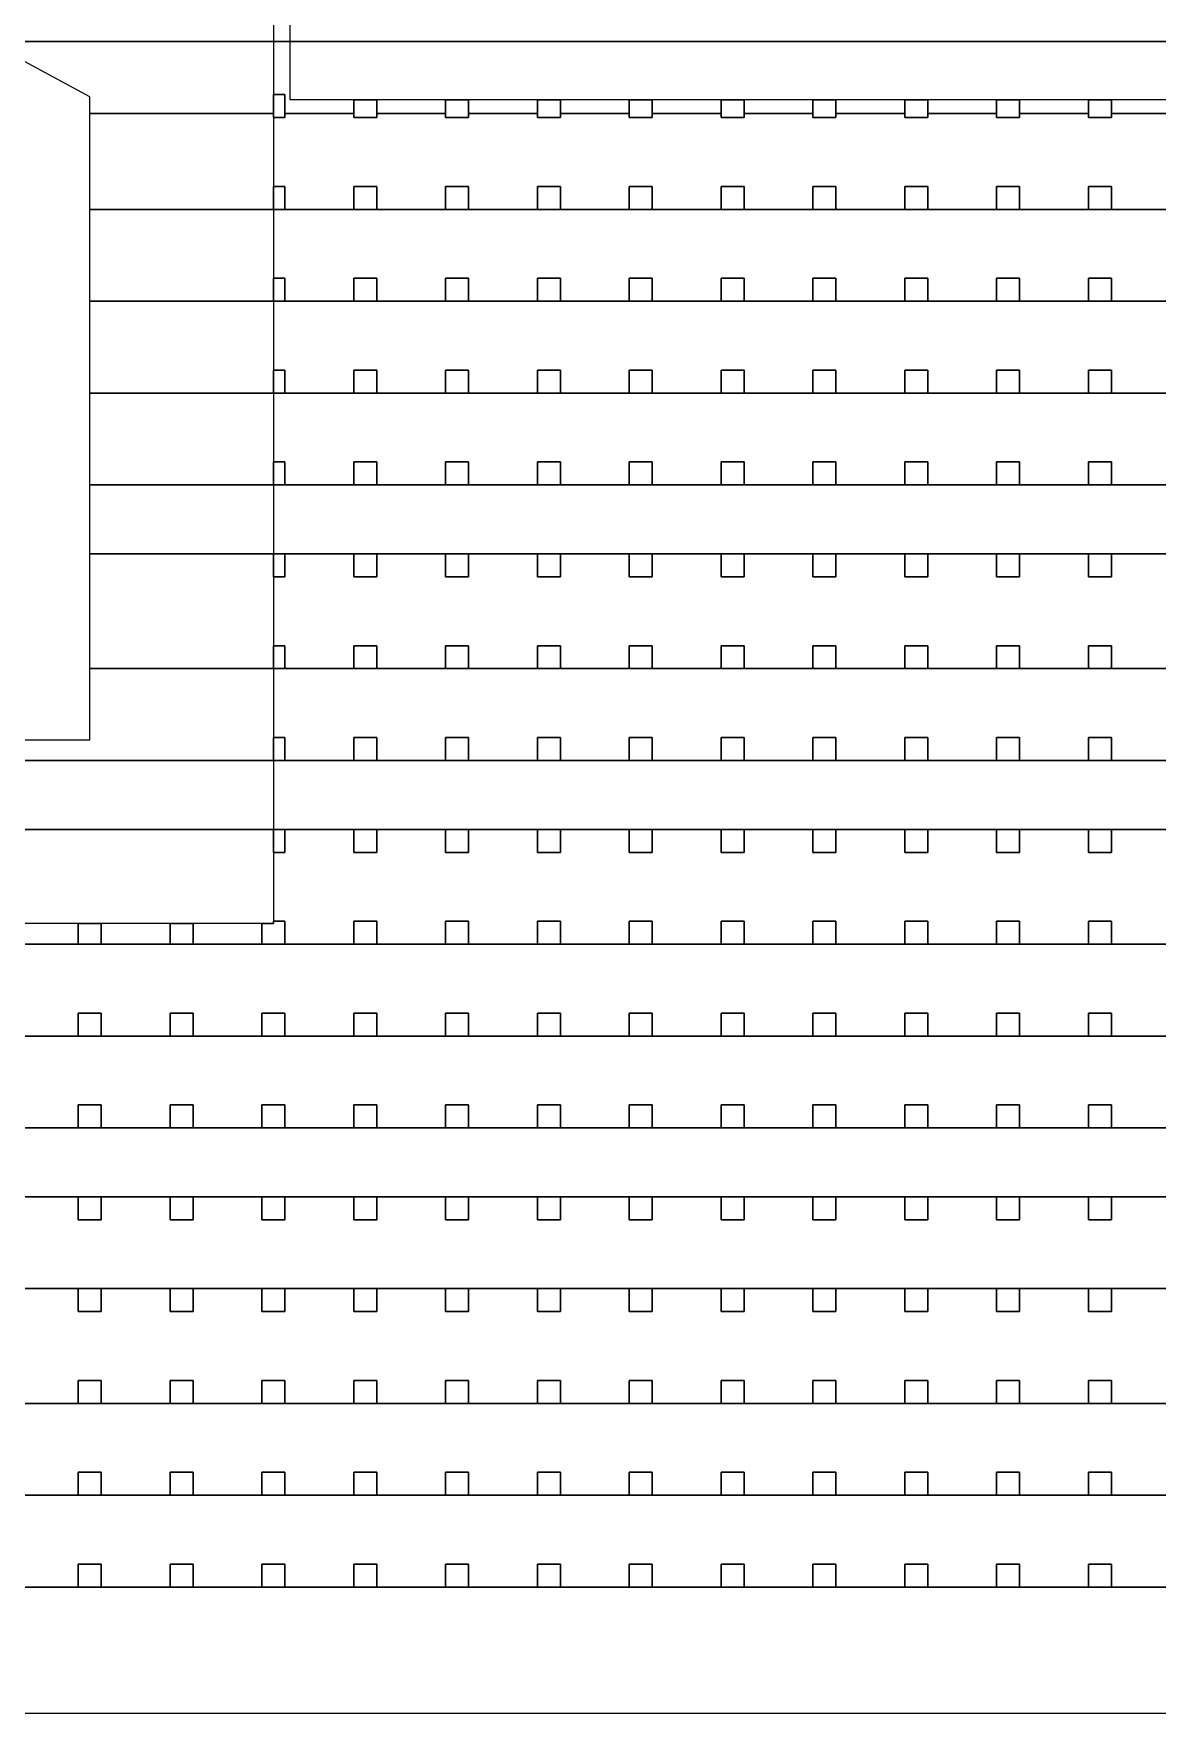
# Model space of a CAD drawing. Extents: x -3500 to 3500, y -3500 to 3500.
# Drawn here: x -2211 to -987, y -3500 to -1671 of the extents above; entities that cross this region are included whole.
import ezdxf

# ---------------------------------------------------------------- set-up
doc = ezdxf.new("R2010")
doc.units = 0
for name, color, linetype in [('L5D0', 3, 'CONTINUOUS'), ('L5D100', 7, 'CONTINUOUS'), ('L5D101', 6, 'CONTINUOUS'), ('L5D99', 4, 'CONTINUOUS')]:
    doc.layers.add(name, color=color, linetype=linetype)

# ---------------------------------------------------------------- blocks, each defined once
blk = doc.blocks.new('ground_main_5')
at = {"layer": 'L5D0'}
for points in [[(1377.7255, -1679.6475), (-2261.5975, -1679.6475)], [(3500, -3500), (-3500, -3500), (-3500, -1679.6475), (-2438.4025, -1679.6475), (-2550, -1740), (-2550, -2440), (-2150, -2440), (-2150, -1740), (-2261.5975, -1679.6475), (1377.7255, -1679.6475)]]:
    blk.add_lwpolyline(points, dxfattribs=at)
blk = doc.blocks.new('TOP_main_5_Cheese_diff')
at = {"layer": 'L5D101'}
for points in [[(-1950, -1762.5), (-1950, -1737.5), (-1937.5, -1737.5), (-1937.5, -1762.5)], [(-1862.5, -1762.5), (-1862.5, -1743.3), (-1837.5, -1743.3), (-1837.5, -1762.5)], [(-1762.5, -1762.5), (-1762.5, -1743.3), (-1737.5, -1743.3), (-1737.5, -1762.5)], [(-1662.5, -1762.5), (-1662.5, -1743.3), (-1637.5, -1743.3), (-1637.5, -1762.5)], [(-1562.5, -1762.5), (-1562.5, -1743.3), (-1537.5, -1743.3), (-1537.5, -1762.5)], [(-1462.5, -1762.5), (-1462.5, -1743.3), (-1437.5, -1743.3), (-1437.5, -1762.5)], [(-1362.5, -1762.5), (-1362.5, -1743.3), (-1337.5, -1743.3), (-1337.5, -1762.5)], [(-1262.5, -1762.5), (-1262.5, -1743.3), (-1237.5, -1743.3), (-1237.5, -1762.5)], [(-1162.5, -1762.5), (-1162.5, -1743.3), (-1137.5, -1743.3), (-1137.5, -1762.5)], [(-1062.5, -1762.5), (-1062.5, -1743.3), (-1037.5, -1743.3), (-1037.5, -1762.5)], [(-1950, -1862.5), (-1950, -1837.5), (-1937.5, -1837.5), (-1937.5, -1862.5)], [(-1862.5, -1862.5), (-1862.5, -1837.5), (-1837.5, -1837.5), (-1837.5, -1862.5)], [(-1762.5, -1862.5), (-1762.5, -1837.5), (-1737.5, -1837.5), (-1737.5, -1862.5)], [(-1662.5, -1862.5), (-1662.5, -1837.5), (-1637.5, -1837.5), (-1637.5, -1862.5)], [(-1562.5, -1862.5), (-1562.5, -1837.5), (-1537.5, -1837.5), (-1537.5, -1862.5)], [(-1462.5, -1862.5), (-1462.5, -1837.5), (-1437.5, -1837.5), (-1437.5, -1862.5)], [(-1362.5, -1862.5), (-1362.5, -1837.5), (-1337.5, -1837.5), (-1337.5, -1862.5)], [(-1262.5, -1862.5), (-1262.5, -1837.5), (-1237.5, -1837.5), (-1237.5, -1862.5)], [(-1162.5, -1862.5), (-1162.5, -1837.5), (-1137.5, -1837.5), (-1137.5, -1862.5)], [(-1062.5, -1862.5), (-1062.5, -1837.5), (-1037.5, -1837.5), (-1037.5, -1862.5)], [(-1950, -1962.5), (-1950, -1937.5), (-1937.5, -1937.5), (-1937.5, -1962.5)], [(-1862.5, -1962.5), (-1862.5, -1937.5), (-1837.5, -1937.5), (-1837.5, -1962.5)], [(-1762.5, -1962.5), (-1762.5, -1937.5), (-1737.5, -1937.5), (-1737.5, -1962.5)], [(-1662.5, -1962.5), (-1662.5, -1937.5), (-1637.5, -1937.5), (-1637.5, -1962.5)], [(-1562.5, -1962.5), (-1562.5, -1937.5), (-1537.5, -1937.5), (-1537.5, -1962.5)], [(-1462.5, -1962.5), (-1462.5, -1937.5), (-1437.5, -1937.5), (-1437.5, -1962.5)], [(-1362.5, -1962.5), (-1362.5, -1937.5), (-1337.5, -1937.5), (-1337.5, -1962.5)], [(-1262.5, -1962.5), (-1262.5, -1937.5), (-1237.5, -1937.5), (-1237.5, -1962.5)], [(-1162.5, -1962.5), (-1162.5, -1937.5), (-1137.5, -1937.5), (-1137.5, -1962.5)], [(-1062.5, -1962.5), (-1062.5, -1937.5), (-1037.5, -1937.5), (-1037.5, -1962.5)], [(-1950, -2062.5), (-1950, -2037.5), (-1937.5, -2037.5), (-1937.5, -2062.5)], [(-1862.5, -2062.5), (-1862.5, -2037.5), (-1837.5, -2037.5), (-1837.5, -2062.5)], [(-1762.5, -2062.5), (-1762.5, -2037.5), (-1737.5, -2037.5), (-1737.5, -2062.5)], [(-1662.5, -2062.5), (-1662.5, -2037.5), (-1637.5, -2037.5), (-1637.5, -2062.5)], [(-1562.5, -2062.5), (-1562.5, -2037.5), (-1537.5, -2037.5), (-1537.5, -2062.5)], [(-1462.5, -2062.5), (-1462.5, -2037.5), (-1437.5, -2037.5), (-1437.5, -2062.5)], [(-1362.5, -2062.5), (-1362.5, -2037.5), (-1337.5, -2037.5), (-1337.5, -2062.5)], [(-1262.5, -2062.5), (-1262.5, -2037.5), (-1237.5, -2037.5), (-1237.5, -2062.5)], [(-1162.5, -2062.5), (-1162.5, -2037.5), (-1137.5, -2037.5), (-1137.5, -2062.5)], [(-1062.5, -2062.5), (-1062.5, -2037.5), (-1037.5, -2037.5), (-1037.5, -2062.5)], [(-1950, -2162.5), (-1950, -2137.5), (-1937.5, -2137.5), (-1937.5, -2162.5)], [(-1862.5, -2162.5), (-1862.5, -2137.5), (-1837.5, -2137.5), (-1837.5, -2162.5)], [(-1762.5, -2162.5), (-1762.5, -2137.5), (-1737.5, -2137.5), (-1737.5, -2162.5)], [(-1662.5, -2162.5), (-1662.5, -2137.5), (-1637.5, -2137.5), (-1637.5, -2162.5)], [(-1562.5, -2162.5), (-1562.5, -2137.5), (-1537.5, -2137.5), (-1537.5, -2162.5)], [(-1462.5, -2162.5), (-1462.5, -2137.5), (-1437.5, -2137.5), (-1437.5, -2162.5)], [(-1362.5, -2162.5), (-1362.5, -2137.5), (-1337.5, -2137.5), (-1337.5, -2162.5)], [(-1262.5, -2162.5), (-1262.5, -2137.5), (-1237.5, -2137.5), (-1237.5, -2162.5)], [(-1162.5, -2162.5), (-1162.5, -2137.5), (-1137.5, -2137.5), (-1137.5, -2162.5)], [(-1062.5, -2162.5), (-1062.5, -2137.5), (-1037.5, -2137.5), (-1037.5, -2162.5)], [(-1950, -2262.5), (-1950, -2237.5), (-1937.5, -2237.5), (-1937.5, -2262.5)], [(-1862.5, -2262.5), (-1862.5, -2237.5), (-1837.5, -2237.5), (-1837.5, -2262.5)], [(-1762.5, -2262.5), (-1762.5, -2237.5), (-1737.5, -2237.5), (-1737.5, -2262.5)], [(-1662.5, -2262.5), (-1662.5, -2237.5), (-1637.5, -2237.5), (-1637.5, -2262.5)], [(-1562.5, -2262.5), (-1562.5, -2237.5), (-1537.5, -2237.5), (-1537.5, -2262.5)], [(-1462.5, -2262.5), (-1462.5, -2237.5), (-1437.5, -2237.5), (-1437.5, -2262.5)], [(-1362.5, -2262.5), (-1362.5, -2237.5), (-1337.5, -2237.5), (-1337.5, -2262.5)], [(-1262.5, -2262.5), (-1262.5, -2237.5), (-1237.5, -2237.5), (-1237.5, -2262.5)], [(-1162.5, -2262.5), (-1162.5, -2237.5), (-1137.5, -2237.5), (-1137.5, -2262.5)], [(-1062.5, -2262.5), (-1062.5, -2237.5), (-1037.5, -2237.5), (-1037.5, -2262.5)], [(-1950, -2362.5), (-1950, -2337.5), (-1937.5, -2337.5), (-1937.5, -2362.5)], [(-1862.5, -2362.5), (-1862.5, -2337.5), (-1837.5, -2337.5), (-1837.5, -2362.5)], [(-1762.5, -2362.5), (-1762.5, -2337.5), (-1737.5, -2337.5), (-1737.5, -2362.5)], [(-1662.5, -2362.5), (-1662.5, -2337.5), (-1637.5, -2337.5), (-1637.5, -2362.5)], [(-1562.5, -2362.5), (-1562.5, -2337.5), (-1537.5, -2337.5), (-1537.5, -2362.5)], [(-1462.5, -2362.5), (-1462.5, -2337.5), (-1437.5, -2337.5), (-1437.5, -2362.5)], [(-1362.5, -2362.5), (-1362.5, -2337.5), (-1337.5, -2337.5), (-1337.5, -2362.5)], [(-1262.5, -2362.5), (-1262.5, -2337.5), (-1237.5, -2337.5), (-1237.5, -2362.5)], [(-1162.5, -2362.5), (-1162.5, -2337.5), (-1137.5, -2337.5), (-1137.5, -2362.5)], [(-1062.5, -2362.5), (-1062.5, -2337.5), (-1037.5, -2337.5), (-1037.5, -2362.5)], [(-1950, -2462.5), (-1950, -2437.5), (-1937.5, -2437.5), (-1937.5, -2462.5)], [(-1862.5, -2462.5), (-1862.5, -2437.5), (-1837.5, -2437.5), (-1837.5, -2462.5)], [(-1762.5, -2462.5), (-1762.5, -2437.5), (-1737.5, -2437.5), (-1737.5, -2462.5)], [(-1662.5, -2462.5), (-1662.5, -2437.5), (-1637.5, -2437.5), (-1637.5, -2462.5)], [(-1562.5, -2462.5), (-1562.5, -2437.5), (-1537.5, -2437.5), (-1537.5, -2462.5)], [(-1462.5, -2462.5), (-1462.5, -2437.5), (-1437.5, -2437.5), (-1437.5, -2462.5)], [(-1362.5, -2462.5), (-1362.5, -2437.5), (-1337.5, -2437.5), (-1337.5, -2462.5)], [(-1262.5, -2462.5), (-1262.5, -2437.5), (-1237.5, -2437.5), (-1237.5, -2462.5)], [(-1162.5, -2462.5), (-1162.5, -2437.5), (-1137.5, -2437.5), (-1137.5, -2462.5)], [(-1062.5, -2462.5), (-1062.5, -2437.5), (-1037.5, -2437.5), (-1037.5, -2462.5)], [(-1950, -2562.5), (-1950, -2537.5), (-1937.5, -2537.5), (-1937.5, -2562.5)], [(-1862.5, -2562.5), (-1862.5, -2537.5), (-1837.5, -2537.5), (-1837.5, -2562.5)], [(-1762.5, -2562.5), (-1762.5, -2537.5), (-1737.5, -2537.5), (-1737.5, -2562.5)], [(-1662.5, -2562.5), (-1662.5, -2537.5), (-1637.5, -2537.5), (-1637.5, -2562.5)], [(-1562.5, -2562.5), (-1562.5, -2537.5), (-1537.5, -2537.5), (-1537.5, -2562.5)], [(-1462.5, -2562.5), (-1462.5, -2537.5), (-1437.5, -2537.5), (-1437.5, -2562.5)], [(-1362.5, -2562.5), (-1362.5, -2537.5), (-1337.5, -2537.5), (-1337.5, -2562.5)], [(-1262.5, -2562.5), (-1262.5, -2537.5), (-1237.5, -2537.5), (-1237.5, -2562.5)], [(-1162.5, -2562.5), (-1162.5, -2537.5), (-1137.5, -2537.5), (-1137.5, -2562.5)], [(-1062.5, -2562.5), (-1062.5, -2537.5), (-1037.5, -2537.5), (-1037.5, -2562.5)], [(-2162.5, -2662.5), (-2162.5, -2640), (-2137.5, -2640), (-2137.5, -2662.5)], [(-2062.5, -2662.5), (-2062.5, -2640), (-2037.5, -2640), (-2037.5, -2662.5)], [(-1962.5, -2662.5), (-1962.5, -2640), (-1950, -2640), (-1950, -2637.5), (-1937.5, -2637.5), (-1937.5, -2662.5)], [(-1862.5, -2662.5), (-1862.5, -2637.5), (-1837.5, -2637.5), (-1837.5, -2662.5)], [(-1762.5, -2662.5), (-1762.5, -2637.5), (-1737.5, -2637.5), (-1737.5, -2662.5)], [(-1662.5, -2662.5), (-1662.5, -2637.5), (-1637.5, -2637.5), (-1637.5, -2662.5)], [(-1562.5, -2662.5), (-1562.5, -2637.5), (-1537.5, -2637.5), (-1537.5, -2662.5)], [(-1462.5, -2662.5), (-1462.5, -2637.5), (-1437.5, -2637.5), (-1437.5, -2662.5)], [(-1362.5, -2662.5), (-1362.5, -2637.5), (-1337.5, -2637.5), (-1337.5, -2662.5)], [(-1262.5, -2662.5), (-1262.5, -2637.5), (-1237.5, -2637.5), (-1237.5, -2662.5)], [(-1162.5, -2662.5), (-1162.5, -2637.5), (-1137.5, -2637.5), (-1137.5, -2662.5)], [(-1062.5, -2662.5), (-1062.5, -2637.5), (-1037.5, -2637.5), (-1037.5, -2662.5)], [(-2162.5, -2762.5), (-2162.5, -2737.5), (-2137.5, -2737.5), (-2137.5, -2762.5)], [(-2062.5, -2762.5), (-2062.5, -2737.5), (-2037.5, -2737.5), (-2037.5, -2762.5)], [(-1962.5, -2762.5), (-1962.5, -2737.5), (-1937.5, -2737.5), (-1937.5, -2762.5)], [(-1862.5, -2762.5), (-1862.5, -2737.5), (-1837.5, -2737.5), (-1837.5, -2762.5)], [(-1762.5, -2762.5), (-1762.5, -2737.5), (-1737.5, -2737.5), (-1737.5, -2762.5)], [(-1662.5, -2762.5), (-1662.5, -2737.5), (-1637.5, -2737.5), (-1637.5, -2762.5)], [(-1562.5, -2762.5), (-1562.5, -2737.5), (-1537.5, -2737.5), (-1537.5, -2762.5)], [(-1462.5, -2762.5), (-1462.5, -2737.5), (-1437.5, -2737.5), (-1437.5, -2762.5)], [(-1362.5, -2762.5), (-1362.5, -2737.5), (-1337.5, -2737.5), (-1337.5, -2762.5)], [(-1262.5, -2762.5), (-1262.5, -2737.5), (-1237.5, -2737.5), (-1237.5, -2762.5)], [(-1162.5, -2762.5), (-1162.5, -2737.5), (-1137.5, -2737.5), (-1137.5, -2762.5)], [(-1062.5, -2762.5), (-1062.5, -2737.5), (-1037.5, -2737.5), (-1037.5, -2762.5)], [(-2162.5, -2862.5), (-2162.5, -2837.5), (-2137.5, -2837.5), (-2137.5, -2862.5)], [(-2062.5, -2862.5), (-2062.5, -2837.5), (-2037.5, -2837.5), (-2037.5, -2862.5)], [(-1962.5, -2862.5), (-1962.5, -2837.5), (-1937.5, -2837.5), (-1937.5, -2862.5)], [(-1862.5, -2862.5), (-1862.5, -2837.5), (-1837.5, -2837.5), (-1837.5, -2862.5)], [(-1762.5, -2862.5), (-1762.5, -2837.5), (-1737.5, -2837.5), (-1737.5, -2862.5)], [(-1662.5, -2862.5), (-1662.5, -2837.5), (-1637.5, -2837.5), (-1637.5, -2862.5)], [(-1562.5, -2862.5), (-1562.5, -2837.5), (-1537.5, -2837.5), (-1537.5, -2862.5)], [(-1462.5, -2862.5), (-1462.5, -2837.5), (-1437.5, -2837.5), (-1437.5, -2862.5)], [(-1362.5, -2862.5), (-1362.5, -2837.5), (-1337.5, -2837.5), (-1337.5, -2862.5)], [(-1262.5, -2862.5), (-1262.5, -2837.5), (-1237.5, -2837.5), (-1237.5, -2862.5)], [(-1162.5, -2862.5), (-1162.5, -2837.5), (-1137.5, -2837.5), (-1137.5, -2862.5)], [(-1062.5, -2862.5), (-1062.5, -2837.5), (-1037.5, -2837.5), (-1037.5, -2862.5)], [(-2162.5, -2962.5), (-2162.5, -2937.5), (-2137.5, -2937.5), (-2137.5, -2962.5)], [(-2062.5, -2962.5), (-2062.5, -2937.5), (-2037.5, -2937.5), (-2037.5, -2962.5)], [(-1962.5, -2962.5), (-1962.5, -2937.5), (-1937.5, -2937.5), (-1937.5, -2962.5)], [(-1862.5, -2962.5), (-1862.5, -2937.5), (-1837.5, -2937.5), (-1837.5, -2962.5)], [(-1762.5, -2962.5), (-1762.5, -2937.5), (-1737.5, -2937.5), (-1737.5, -2962.5)], [(-1662.5, -2962.5), (-1662.5, -2937.5), (-1637.5, -2937.5), (-1637.5, -2962.5)], [(-1562.5, -2962.5), (-1562.5, -2937.5), (-1537.5, -2937.5), (-1537.5, -2962.5)], [(-1462.5, -2962.5), (-1462.5, -2937.5), (-1437.5, -2937.5), (-1437.5, -2962.5)], [(-1362.5, -2962.5), (-1362.5, -2937.5), (-1337.5, -2937.5), (-1337.5, -2962.5)], [(-1262.5, -2962.5), (-1262.5, -2937.5), (-1237.5, -2937.5), (-1237.5, -2962.5)], [(-1162.5, -2962.5), (-1162.5, -2937.5), (-1137.5, -2937.5), (-1137.5, -2962.5)], [(-1062.5, -2962.5), (-1062.5, -2937.5), (-1037.5, -2937.5), (-1037.5, -2962.5)], [(-2162.5, -3062.5), (-2162.5, -3037.5), (-2137.5, -3037.5), (-2137.5, -3062.5)], [(-2062.5, -3062.5), (-2062.5, -3037.5), (-2037.5, -3037.5), (-2037.5, -3062.5)], [(-1962.5, -3062.5), (-1962.5, -3037.5), (-1937.5, -3037.5), (-1937.5, -3062.5)], [(-1862.5, -3062.5), (-1862.5, -3037.5), (-1837.5, -3037.5), (-1837.5, -3062.5)], [(-1762.5, -3062.5), (-1762.5, -3037.5), (-1737.5, -3037.5), (-1737.5, -3062.5)], [(-1662.5, -3062.5), (-1662.5, -3037.5), (-1637.5, -3037.5), (-1637.5, -3062.5)], [(-1562.5, -3062.5), (-1562.5, -3037.5), (-1537.5, -3037.5), (-1537.5, -3062.5)], [(-1462.5, -3062.5), (-1462.5, -3037.5), (-1437.5, -3037.5), (-1437.5, -3062.5)], [(-1362.5, -3062.5), (-1362.5, -3037.5), (-1337.5, -3037.5), (-1337.5, -3062.5)], [(-1262.5, -3062.5), (-1262.5, -3037.5), (-1237.5, -3037.5), (-1237.5, -3062.5)], [(-1162.5, -3062.5), (-1162.5, -3037.5), (-1137.5, -3037.5), (-1137.5, -3062.5)], [(-1062.5, -3062.5), (-1062.5, -3037.5), (-1037.5, -3037.5), (-1037.5, -3062.5)], [(-2162.5, -3162.5), (-2162.5, -3137.5), (-2137.5, -3137.5), (-2137.5, -3162.5)], [(-2062.5, -3162.5), (-2062.5, -3137.5), (-2037.5, -3137.5), (-2037.5, -3162.5)], [(-1962.5, -3162.5), (-1962.5, -3137.5), (-1937.5, -3137.5), (-1937.5, -3162.5)], [(-1862.5, -3162.5), (-1862.5, -3137.5), (-1837.5, -3137.5), (-1837.5, -3162.5)], [(-1762.5, -3162.5), (-1762.5, -3137.5), (-1737.5, -3137.5), (-1737.5, -3162.5)], [(-1662.5, -3162.5), (-1662.5, -3137.5), (-1637.5, -3137.5), (-1637.5, -3162.5)], [(-1562.5, -3162.5), (-1562.5, -3137.5), (-1537.5, -3137.5), (-1537.5, -3162.5)], [(-1462.5, -3162.5), (-1462.5, -3137.5), (-1437.5, -3137.5), (-1437.5, -3162.5)], [(-1362.5, -3162.5), (-1362.5, -3137.5), (-1337.5, -3137.5), (-1337.5, -3162.5)], [(-1262.5, -3162.5), (-1262.5, -3137.5), (-1237.5, -3137.5), (-1237.5, -3162.5)], [(-1162.5, -3162.5), (-1162.5, -3137.5), (-1137.5, -3137.5), (-1137.5, -3162.5)], [(-1062.5, -3162.5), (-1062.5, -3137.5), (-1037.5, -3137.5), (-1037.5, -3162.5)], [(-2162.5, -3262.5), (-2162.5, -3237.5), (-2137.5, -3237.5), (-2137.5, -3262.5)], [(-2062.5, -3262.5), (-2062.5, -3237.5), (-2037.5, -3237.5), (-2037.5, -3262.5)], [(-1962.5, -3262.5), (-1962.5, -3237.5), (-1937.5, -3237.5), (-1937.5, -3262.5)], [(-1862.5, -3262.5), (-1862.5, -3237.5), (-1837.5, -3237.5), (-1837.5, -3262.5)], [(-1762.5, -3262.5), (-1762.5, -3237.5), (-1737.5, -3237.5), (-1737.5, -3262.5)], [(-1662.5, -3262.5), (-1662.5, -3237.5), (-1637.5, -3237.5), (-1637.5, -3262.5)], [(-1562.5, -3262.5), (-1562.5, -3237.5), (-1537.5, -3237.5), (-1537.5, -3262.5)], [(-1462.5, -3262.5), (-1462.5, -3237.5), (-1437.5, -3237.5), (-1437.5, -3262.5)], [(-1362.5, -3262.5), (-1362.5, -3237.5), (-1337.5, -3237.5), (-1337.5, -3262.5)], [(-1262.5, -3262.5), (-1262.5, -3237.5), (-1237.5, -3237.5), (-1237.5, -3262.5)], [(-1162.5, -3262.5), (-1162.5, -3237.5), (-1137.5, -3237.5), (-1137.5, -3262.5)], [(-1062.5, -3262.5), (-1062.5, -3237.5), (-1037.5, -3237.5), (-1037.5, -3262.5)], [(-2162.5, -3362.5), (-2162.5, -3337.5), (-2137.5, -3337.5), (-2137.5, -3362.5)], [(-2062.5, -3362.5), (-2062.5, -3337.5), (-2037.5, -3337.5), (-2037.5, -3362.5)], [(-1962.5, -3362.5), (-1962.5, -3337.5), (-1937.5, -3337.5), (-1937.5, -3362.5)], [(-1862.5, -3362.5), (-1862.5, -3337.5), (-1837.5, -3337.5), (-1837.5, -3362.5)], [(-1762.5, -3362.5), (-1762.5, -3337.5), (-1737.5, -3337.5), (-1737.5, -3362.5)], [(-1662.5, -3362.5), (-1662.5, -3337.5), (-1637.5, -3337.5), (-1637.5, -3362.5)], [(-1562.5, -3362.5), (-1562.5, -3337.5), (-1537.5, -3337.5), (-1537.5, -3362.5)], [(-1462.5, -3362.5), (-1462.5, -3337.5), (-1437.5, -3337.5), (-1437.5, -3362.5)], [(-1362.5, -3362.5), (-1362.5, -3337.5), (-1337.5, -3337.5), (-1337.5, -3362.5)], [(-1262.5, -3362.5), (-1262.5, -3337.5), (-1237.5, -3337.5), (-1237.5, -3362.5)], [(-1162.5, -3362.5), (-1162.5, -3337.5), (-1137.5, -3337.5), (-1137.5, -3362.5)], [(-1062.5, -3362.5), (-1062.5, -3337.5), (-1037.5, -3337.5), (-1037.5, -3362.5)]]:
    blk.add_lwpolyline(points, close=True, dxfattribs=at)
blk = doc.blocks.new('TOP_main_5_Cheese_100')
at = {"layer": 'L5D100'}
for points in [[(-962.5, -1757.914), (-1037.5, -1757.914), (-1037.5, -1743.275), (-1062.5, -1743.275), (-1062.5, -1757.914), (-1137.5, -1757.914), (-1137.5, -1743.275), (-1162.5, -1743.275), (-1162.5, -1757.914), (-1237.5, -1757.914), (-1237.5, -1743.275), (-1262.5, -1743.275), (-1262.5, -1757.914), (-1337.5, -1757.914), (-1337.5, -1743.275), (-1362.5, -1743.275), (-1362.5, -1757.914), (-1437.5, -1757.914), (-1437.5, -1743.275), (-1462.5, -1743.275), (-1462.5, -1757.914), (-1537.5, -1757.914), (-1537.5, -1743.275), (-1562.5, -1743.275), (-1562.5, -1757.914), (-1637.5, -1757.914), (-1637.5, -1743.275), (-1662.5, -1743.275), (-1662.5, -1757.914), (-1737.5, -1757.914), (-1737.5, -1743.275), (-1762.5, -1743.275), (-1762.5, -1757.914), (-1837.5, -1757.914), (-1837.5, -1743.275), (-1862.5, -1743.275), (-1862.5, -1757.914), (-1937.5, -1757.914), (-1937.5, -1737.5), (-1950, -1737.5), (-1950, -1757.914), (-2150, -1757.914), (-2150, -1740), (-2261.5975, -1679.6475)], [(-962.5, -1862.5), (-1037.5, -1862.5), (-1037.5, -1837.5), (-1062.5, -1837.5), (-1062.5, -1862.5), (-1137.5, -1862.5), (-1137.5, -1837.5), (-1162.5, -1837.5), (-1162.5, -1862.5), (-1237.5, -1862.5), (-1237.5, -1837.5), (-1262.5, -1837.5), (-1262.5, -1862.5), (-1337.5, -1862.5), (-1337.5, -1837.5), (-1362.5, -1837.5), (-1362.5, -1862.5), (-1437.5, -1862.5), (-1437.5, -1837.5), (-1462.5, -1837.5), (-1462.5, -1862.5), (-1537.5, -1862.5), (-1537.5, -1837.5), (-1562.5, -1837.5), (-1562.5, -1862.5), (-1637.5, -1862.5), (-1637.5, -1837.5), (-1662.5, -1837.5), (-1662.5, -1862.5), (-1737.5, -1862.5), (-1737.5, -1837.5), (-1762.5, -1837.5), (-1762.5, -1862.5), (-1837.5, -1862.5), (-1837.5, -1837.5), (-1862.5, -1837.5), (-1862.5, -1862.5), (-1937.5, -1862.5), (-1937.5, -1837.5), (-1950, -1837.5), (-1950, -1862.5), (-2150, -1862.5), (-2150, -1757.914), (-1950, -1757.914), (-1950, -1762.5), (-1937.5, -1762.5), (-1937.5, -1757.914), (-1862.5, -1757.914), (-1862.5, -1762.5), (-1837.5, -1762.5), (-1837.5, -1757.914), (-1762.5, -1757.914), (-1762.5, -1762.5), (-1737.5, -1762.5), (-1737.5, -1757.914), (-1662.5, -1757.914), (-1662.5, -1762.5), (-1637.5, -1762.5), (-1637.5, -1757.914), (-1562.5, -1757.914), (-1562.5, -1762.5), (-1537.5, -1762.5), (-1537.5, -1757.914), (-1462.5, -1757.914), (-1462.5, -1762.5), (-1437.5, -1762.5), (-1437.5, -1757.914), (-1362.5, -1757.914), (-1362.5, -1762.5), (-1337.5, -1762.5), (-1337.5, -1757.914), (-1262.5, -1757.914), (-1262.5, -1762.5), (-1237.5, -1762.5), (-1237.5, -1757.914), (-1162.5, -1757.914), (-1162.5, -1762.5), (-1137.5, -1762.5), (-1137.5, -1757.914), (-1062.5, -1757.914), (-1062.5, -1762.5), (-1037.5, -1762.5), (-1037.5, -1757.914), (-962.5, -1757.914)], [(-962.5, -1962.5), (-1037.5, -1962.5), (-1037.5, -1937.5), (-1062.5, -1937.5), (-1062.5, -1962.5), (-1137.5, -1962.5), (-1137.5, -1937.5), (-1162.5, -1937.5), (-1162.5, -1962.5), (-1237.5, -1962.5), (-1237.5, -1937.5), (-1262.5, -1937.5), (-1262.5, -1962.5), (-1337.5, -1962.5), (-1337.5, -1937.5), (-1362.5, -1937.5), (-1362.5, -1962.5), (-1437.5, -1962.5), (-1437.5, -1937.5), (-1462.5, -1937.5), (-1462.5, -1962.5), (-1537.5, -1962.5), (-1537.5, -1937.5), (-1562.5, -1937.5), (-1562.5, -1962.5), (-1637.5, -1962.5), (-1637.5, -1937.5), (-1662.5, -1937.5), (-1662.5, -1962.5), (-1737.5, -1962.5), (-1737.5, -1937.5), (-1762.5, -1937.5), (-1762.5, -1962.5), (-1837.5, -1962.5), (-1837.5, -1937.5), (-1862.5, -1937.5), (-1862.5, -1962.5), (-1937.5, -1962.5), (-1937.5, -1937.5), (-1950, -1937.5), (-1950, -1962.5), (-2150, -1962.5), (-2150, -1862.5), (2150, -1862.5)], [(-962.5, -2062.5), (-1037.5, -2062.5), (-1037.5, -2037.5), (-1062.5, -2037.5), (-1062.5, -2062.5), (-1137.5, -2062.5), (-1137.5, -2037.5), (-1162.5, -2037.5), (-1162.5, -2062.5), (-1237.5, -2062.5), (-1237.5, -2037.5), (-1262.5, -2037.5), (-1262.5, -2062.5), (-1337.5, -2062.5), (-1337.5, -2037.5), (-1362.5, -2037.5), (-1362.5, -2062.5), (-1437.5, -2062.5), (-1437.5, -2037.5), (-1462.5, -2037.5), (-1462.5, -2062.5), (-1537.5, -2062.5), (-1537.5, -2037.5), (-1562.5, -2037.5), (-1562.5, -2062.5), (-1637.5, -2062.5), (-1637.5, -2037.5), (-1662.5, -2037.5), (-1662.5, -2062.5), (-1737.5, -2062.5), (-1737.5, -2037.5), (-1762.5, -2037.5), (-1762.5, -2062.5), (-1837.5, -2062.5), (-1837.5, -2037.5), (-1862.5, -2037.5), (-1862.5, -2062.5), (-1937.5, -2062.5), (-1937.5, -2037.5), (-1950, -2037.5), (-1950, -2062.5), (-2150, -2062.5), (-2150, -1962.5), (-1950, -1962.5), (-1937.5, -1962.5), (-1862.5, -1962.5), (-1837.5, -1962.5), (-1762.5, -1962.5), (-1737.5, -1962.5), (-1662.5, -1962.5), (-1637.5, -1962.5), (-1562.5, -1962.5), (-1537.5, -1962.5), (-1462.5, -1962.5), (-1437.5, -1962.5), (-1362.5, -1962.5), (-1337.5, -1962.5), (-1262.5, -1962.5), (-1237.5, -1962.5), (-1162.5, -1962.5), (-1137.5, -1962.5), (-1062.5, -1962.5), (-1037.5, -1962.5), (-962.5, -1962.5)], [(-962.5, -2162.5), (-1037.5, -2162.5), (-1037.5, -2137.5), (-1062.5, -2137.5), (-1062.5, -2162.5), (-1137.5, -2162.5), (-1137.5, -2137.5), (-1162.5, -2137.5), (-1162.5, -2162.5), (-1237.5, -2162.5), (-1237.5, -2137.5), (-1262.5, -2137.5), (-1262.5, -2162.5), (-1337.5, -2162.5), (-1337.5, -2137.5), (-1362.5, -2137.5), (-1362.5, -2162.5), (-1437.5, -2162.5), (-1437.5, -2137.5), (-1462.5, -2137.5), (-1462.5, -2162.5), (-1537.5, -2162.5), (-1537.5, -2137.5), (-1562.5, -2137.5), (-1562.5, -2162.5), (-1637.5, -2162.5), (-1637.5, -2137.5), (-1662.5, -2137.5), (-1662.5, -2162.5), (-1737.5, -2162.5), (-1737.5, -2137.5), (-1762.5, -2137.5), (-1762.5, -2162.5), (-1837.5, -2162.5), (-1837.5, -2137.5), (-1862.5, -2137.5), (-1862.5, -2162.5), (-1937.5, -2162.5), (-1937.5, -2137.5), (-1950, -2137.5), (-1950, -2162.5), (-2150, -2162.5), (-2150, -2062.5), (2150, -2062.5)], [(2150, -2237.5), (-2150, -2237.5), (-2150, -2162.5), (-1950, -2162.5), (-1937.5, -2162.5), (-1862.5, -2162.5), (-1837.5, -2162.5), (-1762.5, -2162.5), (-1737.5, -2162.5), (-1662.5, -2162.5), (-1637.5, -2162.5), (-1562.5, -2162.5), (-1537.5, -2162.5), (-1462.5, -2162.5), (-1437.5, -2162.5), (-1362.5, -2162.5), (-1337.5, -2162.5), (-1262.5, -2162.5), (-1237.5, -2162.5), (-1162.5, -2162.5), (-1137.5, -2162.5), (-1062.5, -2162.5), (-1037.5, -2162.5), (-962.5, -2162.5)], [(-962.5, -2362.5), (-1037.5, -2362.5), (-1037.5, -2337.5), (-1062.5, -2337.5), (-1062.5, -2362.5), (-1137.5, -2362.5), (-1137.5, -2337.5), (-1162.5, -2337.5), (-1162.5, -2362.5), (-1237.5, -2362.5), (-1237.5, -2337.5), (-1262.5, -2337.5), (-1262.5, -2362.5), (-1337.5, -2362.5), (-1337.5, -2337.5), (-1362.5, -2337.5), (-1362.5, -2362.5), (-1437.5, -2362.5), (-1437.5, -2337.5), (-1462.5, -2337.5), (-1462.5, -2362.5), (-1537.5, -2362.5), (-1537.5, -2337.5), (-1562.5, -2337.5), (-1562.5, -2362.5), (-1637.5, -2362.5), (-1637.5, -2337.5), (-1662.5, -2337.5), (-1662.5, -2362.5), (-1737.5, -2362.5), (-1737.5, -2337.5), (-1762.5, -2337.5), (-1762.5, -2362.5), (-1837.5, -2362.5), (-1837.5, -2337.5), (-1862.5, -2337.5), (-1862.5, -2362.5), (-1937.5, -2362.5), (-1937.5, -2337.5), (-1950, -2337.5), (-1950, -2362.5), (-2150, -2362.5), (-2150, -2237.5), (-1950, -2237.5), (-1950, -2262.5), (-1937.5, -2262.5), (-1937.5, -2237.5), (-1862.5, -2237.5), (-1862.5, -2262.5), (-1837.5, -2262.5), (-1837.5, -2237.5), (-1762.5, -2237.5), (-1762.5, -2262.5), (-1737.5, -2262.5), (-1737.5, -2237.5), (-1662.5, -2237.5), (-1662.5, -2262.5), (-1637.5, -2262.5), (-1637.5, -2237.5), (-1562.5, -2237.5), (-1562.5, -2262.5), (-1537.5, -2262.5), (-1537.5, -2237.5), (-1462.5, -2237.5), (-1462.5, -2262.5), (-1437.5, -2262.5), (-1437.5, -2237.5), (-1362.5, -2237.5), (-1362.5, -2262.5), (-1337.5, -2262.5), (-1337.5, -2237.5), (-1262.5, -2237.5), (-1262.5, -2262.5), (-1237.5, -2262.5), (-1237.5, -2237.5), (-1162.5, -2237.5), (-1162.5, -2262.5), (-1137.5, -2262.5), (-1137.5, -2237.5), (-1062.5, -2237.5), (-1062.5, -2262.5), (-1037.5, -2262.5), (-1037.5, -2237.5), (-962.5, -2237.5)], [(-2750, -2462.5), (-1950, -2462.5), (-1937.5, -2462.5), (-1862.5, -2462.5), (-1837.5, -2462.5), (-1762.5, -2462.5), (-1737.5, -2462.5), (-1662.5, -2462.5), (-1637.5, -2462.5), (-1562.5, -2462.5), (-1537.5, -2462.5), (-1462.5, -2462.5), (-1437.5, -2462.5), (-1362.5, -2462.5), (-1337.5, -2462.5), (-1262.5, -2462.5), (-1237.5, -2462.5), (-1162.5, -2462.5), (-1137.5, -2462.5), (-1062.5, -2462.5), (-1037.5, -2462.5), (-962.5, -2462.5)], [(-962.5, -2462.5), (-1037.5, -2462.5), (-1037.5, -2437.5), (-1062.5, -2437.5), (-1062.5, -2462.5), (-1137.5, -2462.5), (-1137.5, -2437.5), (-1162.5, -2437.5), (-1162.5, -2462.5), (-1237.5, -2462.5), (-1237.5, -2437.5), (-1262.5, -2437.5), (-1262.5, -2462.5), (-1337.5, -2462.5), (-1337.5, -2437.5), (-1362.5, -2437.5), (-1362.5, -2462.5), (-1437.5, -2462.5), (-1437.5, -2437.5), (-1462.5, -2437.5), (-1462.5, -2462.5), (-1537.5, -2462.5), (-1537.5, -2437.5), (-1562.5, -2437.5), (-1562.5, -2462.5), (-1637.5, -2462.5), (-1637.5, -2437.5), (-1662.5, -2437.5), (-1662.5, -2462.5), (-1737.5, -2462.5), (-1737.5, -2437.5), (-1762.5, -2437.5), (-1762.5, -2462.5), (-1837.5, -2462.5), (-1837.5, -2437.5), (-1862.5, -2437.5), (-1862.5, -2462.5), (-1937.5, -2462.5), (-1937.5, -2437.5), (-1950, -2437.5), (-1950, -2462.5), (-2750, -2462.5)], [(-2550, -2440), (-2150, -2440), (-2150, -2362.5), (2150, -2362.5)], [(3500, -2537.5), (-3500, -2537.5)], [(-2750, -2537.5), (-1950, -2537.5), (-1950, -2562.5), (-1937.5, -2562.5), (-1937.5, -2537.5), (-1862.5, -2537.5), (-1862.5, -2562.5), (-1837.5, -2562.5), (-1837.5, -2537.5), (-1762.5, -2537.5), (-1762.5, -2562.5), (-1737.5, -2562.5), (-1737.5, -2537.5), (-1662.5, -2537.5), (-1662.5, -2562.5), (-1637.5, -2562.5), (-1637.5, -2537.5), (-1562.5, -2537.5), (-1562.5, -2562.5), (-1537.5, -2562.5), (-1537.5, -2537.5), (-1462.5, -2537.5), (-1462.5, -2562.5), (-1437.5, -2562.5), (-1437.5, -2537.5), (-1362.5, -2537.5), (-1362.5, -2562.5), (-1337.5, -2562.5), (-1337.5, -2537.5), (-1262.5, -2537.5), (-1262.5, -2562.5), (-1237.5, -2562.5), (-1237.5, -2537.5), (-1162.5, -2537.5), (-1162.5, -2562.5), (-1137.5, -2562.5), (-1137.5, -2537.5), (-1062.5, -2537.5), (-1062.5, -2562.5), (-1037.5, -2562.5), (-1037.5, -2537.5), (-962.5, -2537.5)], [(-962.5, -2662.5), (-1037.5, -2662.5), (-1037.5, -2637.5), (-1062.5, -2637.5), (-1062.5, -2662.5), (-1137.5, -2662.5), (-1137.5, -2637.5), (-1162.5, -2637.5), (-1162.5, -2662.5), (-1237.5, -2662.5), (-1237.5, -2637.5), (-1262.5, -2637.5), (-1262.5, -2662.5), (-1337.5, -2662.5), (-1337.5, -2637.5), (-1362.5, -2637.5), (-1362.5, -2662.5), (-1437.5, -2662.5), (-1437.5, -2637.5), (-1462.5, -2637.5), (-1462.5, -2662.5), (-1537.5, -2662.5), (-1537.5, -2637.5), (-1562.5, -2637.5), (-1562.5, -2662.5), (-1637.5, -2662.5), (-1637.5, -2637.5), (-1662.5, -2637.5), (-1662.5, -2662.5), (-1737.5, -2662.5), (-1737.5, -2637.5), (-1762.5, -2637.5), (-1762.5, -2662.5), (-1837.5, -2662.5), (-1837.5, -2637.5), (-1862.5, -2637.5), (-1862.5, -2662.5), (-1937.5, -2662.5), (-1937.5, -2637.5), (-1950, -2637.5), (-1950, -2640), (-1962.5, -2640), (-1962.5, -2662.5), (-2037.5, -2662.5), (-2037.5, -2640), (-2062.5, -2640), (-2062.5, -2662.5), (-2137.5, -2662.5), (-2137.5, -2640), (-2162.5, -2640), (-2162.5, -2662.5), (-2237.5, -2662.5)], [(-3500, -2662.5), (3500, -2662.5)], [(-962.5, -2762.5), (-1037.5, -2762.5), (-1037.5, -2737.5), (-1062.5, -2737.5), (-1062.5, -2762.5), (-1137.5, -2762.5), (-1137.5, -2737.5), (-1162.5, -2737.5), (-1162.5, -2762.5), (-1237.5, -2762.5), (-1237.5, -2737.5), (-1262.5, -2737.5), (-1262.5, -2762.5), (-1337.5, -2762.5), (-1337.5, -2737.5), (-1362.5, -2737.5), (-1362.5, -2762.5), (-1437.5, -2762.5), (-1437.5, -2737.5), (-1462.5, -2737.5), (-1462.5, -2762.5), (-1537.5, -2762.5), (-1537.5, -2737.5), (-1562.5, -2737.5), (-1562.5, -2762.5), (-1637.5, -2762.5), (-1637.5, -2737.5), (-1662.5, -2737.5), (-1662.5, -2762.5), (-1737.5, -2762.5), (-1737.5, -2737.5), (-1762.5, -2737.5), (-1762.5, -2762.5), (-1837.5, -2762.5), (-1837.5, -2737.5), (-1862.5, -2737.5), (-1862.5, -2762.5), (-1937.5, -2762.5), (-1937.5, -2737.5), (-1962.5, -2737.5), (-1962.5, -2762.5), (-2037.5, -2762.5), (-2037.5, -2737.5), (-2062.5, -2737.5), (-2062.5, -2762.5), (-2137.5, -2762.5), (-2137.5, -2737.5), (-2162.5, -2737.5), (-2162.5, -2762.5), (-2237.5, -2762.5)], [(-2237.5, -2862.5), (-2162.5, -2862.5), (-2137.5, -2862.5), (-2062.5, -2862.5), (-2037.5, -2862.5), (-1962.5, -2862.5), (-1937.5, -2862.5), (-1862.5, -2862.5), (-1837.5, -2862.5), (-1762.5, -2862.5), (-1737.5, -2862.5), (-1662.5, -2862.5), (-1637.5, -2862.5), (-1562.5, -2862.5), (-1537.5, -2862.5), (-1462.5, -2862.5), (-1437.5, -2862.5), (-1362.5, -2862.5), (-1337.5, -2862.5), (-1262.5, -2862.5), (-1237.5, -2862.5), (-1162.5, -2862.5), (-1137.5, -2862.5), (-1062.5, -2862.5), (-1037.5, -2862.5), (-962.5, -2862.5)], [(-962.5, -2862.5), (-1037.5, -2862.5), (-1037.5, -2837.5), (-1062.5, -2837.5), (-1062.5, -2862.5), (-1137.5, -2862.5), (-1137.5, -2837.5), (-1162.5, -2837.5), (-1162.5, -2862.5), (-1237.5, -2862.5), (-1237.5, -2837.5), (-1262.5, -2837.5), (-1262.5, -2862.5), (-1337.5, -2862.5), (-1337.5, -2837.5), (-1362.5, -2837.5), (-1362.5, -2862.5), (-1437.5, -2862.5), (-1437.5, -2837.5), (-1462.5, -2837.5), (-1462.5, -2862.5), (-1537.5, -2862.5), (-1537.5, -2837.5), (-1562.5, -2837.5), (-1562.5, -2862.5), (-1637.5, -2862.5), (-1637.5, -2837.5), (-1662.5, -2837.5), (-1662.5, -2862.5), (-1737.5, -2862.5), (-1737.5, -2837.5), (-1762.5, -2837.5), (-1762.5, -2862.5), (-1837.5, -2862.5), (-1837.5, -2837.5), (-1862.5, -2837.5), (-1862.5, -2862.5), (-1937.5, -2862.5), (-1937.5, -2837.5), (-1962.5, -2837.5), (-1962.5, -2862.5), (-2037.5, -2862.5), (-2037.5, -2837.5), (-2062.5, -2837.5), (-2062.5, -2862.5), (-2137.5, -2862.5), (-2137.5, -2837.5), (-2162.5, -2837.5), (-2162.5, -2862.5), (-2237.5, -2862.5)], [(-3500, -2762.5), (3500, -2762.5)], [(3500, -2937.5), (-3500, -2937.5)], [(-2237.5, -2937.5), (-2162.5, -2937.5), (-2162.5, -2962.5), (-2137.5, -2962.5), (-2137.5, -2937.5), (-2062.5, -2937.5), (-2062.5, -2962.5), (-2037.5, -2962.5), (-2037.5, -2937.5), (-1962.5, -2937.5), (-1962.5, -2962.5), (-1937.5, -2962.5), (-1937.5, -2937.5), (-1862.5, -2937.5), (-1862.5, -2962.5), (-1837.5, -2962.5), (-1837.5, -2937.5), (-1762.5, -2937.5), (-1762.5, -2962.5), (-1737.5, -2962.5), (-1737.5, -2937.5), (-1662.5, -2937.5), (-1662.5, -2962.5), (-1637.5, -2962.5), (-1637.5, -2937.5), (-1562.5, -2937.5), (-1562.5, -2962.5), (-1537.5, -2962.5), (-1537.5, -2937.5), (-1462.5, -2937.5), (-1462.5, -2962.5), (-1437.5, -2962.5), (-1437.5, -2937.5), (-1362.5, -2937.5), (-1362.5, -2962.5), (-1337.5, -2962.5), (-1337.5, -2937.5), (-1262.5, -2937.5), (-1262.5, -2962.5), (-1237.5, -2962.5), (-1237.5, -2937.5), (-1162.5, -2937.5), (-1162.5, -2962.5), (-1137.5, -2962.5), (-1137.5, -2937.5), (-1062.5, -2937.5), (-1062.5, -2962.5), (-1037.5, -2962.5), (-1037.5, -2937.5), (-962.5, -2937.5)], [(3500, -3037.5), (-3500, -3037.5)], [(-2237.5, -3037.5), (-2162.5, -3037.5), (-2162.5, -3062.5), (-2137.5, -3062.5), (-2137.5, -3037.5), (-2062.5, -3037.5), (-2062.5, -3062.5), (-2037.5, -3062.5), (-2037.5, -3037.5), (-1962.5, -3037.5), (-1962.5, -3062.5), (-1937.5, -3062.5), (-1937.5, -3037.5), (-1862.5, -3037.5), (-1862.5, -3062.5), (-1837.5, -3062.5), (-1837.5, -3037.5), (-1762.5, -3037.5), (-1762.5, -3062.5), (-1737.5, -3062.5), (-1737.5, -3037.5), (-1662.5, -3037.5), (-1662.5, -3062.5), (-1637.5, -3062.5), (-1637.5, -3037.5), (-1562.5, -3037.5), (-1562.5, -3062.5), (-1537.5, -3062.5), (-1537.5, -3037.5), (-1462.5, -3037.5), (-1462.5, -3062.5), (-1437.5, -3062.5), (-1437.5, -3037.5), (-1362.5, -3037.5), (-1362.5, -3062.5), (-1337.5, -3062.5), (-1337.5, -3037.5), (-1262.5, -3037.5), (-1262.5, -3062.5), (-1237.5, -3062.5), (-1237.5, -3037.5), (-1162.5, -3037.5), (-1162.5, -3062.5), (-1137.5, -3062.5), (-1137.5, -3037.5), (-1062.5, -3037.5), (-1062.5, -3062.5), (-1037.5, -3062.5), (-1037.5, -3037.5), (-962.5, -3037.5)], [(-962.5, -3162.5), (-1037.5, -3162.5), (-1037.5, -3137.5), (-1062.5, -3137.5), (-1062.5, -3162.5), (-1137.5, -3162.5), (-1137.5, -3137.5), (-1162.5, -3137.5), (-1162.5, -3162.5), (-1237.5, -3162.5), (-1237.5, -3137.5), (-1262.5, -3137.5), (-1262.5, -3162.5), (-1337.5, -3162.5), (-1337.5, -3137.5), (-1362.5, -3137.5), (-1362.5, -3162.5), (-1437.5, -3162.5), (-1437.5, -3137.5), (-1462.5, -3137.5), (-1462.5, -3162.5), (-1537.5, -3162.5), (-1537.5, -3137.5), (-1562.5, -3137.5), (-1562.5, -3162.5), (-1637.5, -3162.5), (-1637.5, -3137.5), (-1662.5, -3137.5), (-1662.5, -3162.5), (-1737.5, -3162.5), (-1737.5, -3137.5), (-1762.5, -3137.5), (-1762.5, -3162.5), (-1837.5, -3162.5), (-1837.5, -3137.5), (-1862.5, -3137.5), (-1862.5, -3162.5), (-1937.5, -3162.5), (-1937.5, -3137.5), (-1962.5, -3137.5), (-1962.5, -3162.5), (-2037.5, -3162.5), (-2037.5, -3137.5), (-2062.5, -3137.5), (-2062.5, -3162.5), (-2137.5, -3162.5), (-2137.5, -3137.5), (-2162.5, -3137.5), (-2162.5, -3162.5), (-2237.5, -3162.5)], [(-3500, -3162.5), (3500, -3162.5)], [(-962.5, -3262.5), (-1037.5, -3262.5), (-1037.5, -3237.5), (-1062.5, -3237.5), (-1062.5, -3262.5), (-1137.5, -3262.5), (-1137.5, -3237.5), (-1162.5, -3237.5), (-1162.5, -3262.5), (-1237.5, -3262.5), (-1237.5, -3237.5), (-1262.5, -3237.5), (-1262.5, -3262.5), (-1337.5, -3262.5), (-1337.5, -3237.5), (-1362.5, -3237.5), (-1362.5, -3262.5), (-1437.5, -3262.5), (-1437.5, -3237.5), (-1462.5, -3237.5), (-1462.5, -3262.5), (-1537.5, -3262.5), (-1537.5, -3237.5), (-1562.5, -3237.5), (-1562.5, -3262.5), (-1637.5, -3262.5), (-1637.5, -3237.5), (-1662.5, -3237.5), (-1662.5, -3262.5), (-1737.5, -3262.5), (-1737.5, -3237.5), (-1762.5, -3237.5), (-1762.5, -3262.5), (-1837.5, -3262.5), (-1837.5, -3237.5), (-1862.5, -3237.5), (-1862.5, -3262.5), (-1937.5, -3262.5), (-1937.5, -3237.5), (-1962.5, -3237.5), (-1962.5, -3262.5), (-2037.5, -3262.5), (-2037.5, -3237.5), (-2062.5, -3237.5), (-2062.5, -3262.5), (-2137.5, -3262.5), (-2137.5, -3237.5), (-2162.5, -3237.5), (-2162.5, -3262.5), (-2237.5, -3262.5)], [(-2237.5, -3362.5), (-2162.5, -3362.5), (-2137.5, -3362.5), (-2062.5, -3362.5), (-2037.5, -3362.5), (-1962.5, -3362.5), (-1937.5, -3362.5), (-1862.5, -3362.5), (-1837.5, -3362.5), (-1762.5, -3362.5), (-1737.5, -3362.5), (-1662.5, -3362.5), (-1637.5, -3362.5), (-1562.5, -3362.5), (-1537.5, -3362.5), (-1462.5, -3362.5), (-1437.5, -3362.5), (-1362.5, -3362.5), (-1337.5, -3362.5), (-1262.5, -3362.5), (-1237.5, -3362.5), (-1162.5, -3362.5), (-1137.5, -3362.5), (-1062.5, -3362.5), (-1037.5, -3362.5), (-962.5, -3362.5)], [(-962.5, -3362.5), (-1037.5, -3362.5), (-1037.5, -3337.5), (-1062.5, -3337.5), (-1062.5, -3362.5), (-1137.5, -3362.5), (-1137.5, -3337.5), (-1162.5, -3337.5), (-1162.5, -3362.5), (-1237.5, -3362.5), (-1237.5, -3337.5), (-1262.5, -3337.5), (-1262.5, -3362.5), (-1337.5, -3362.5), (-1337.5, -3337.5), (-1362.5, -3337.5), (-1362.5, -3362.5), (-1437.5, -3362.5), (-1437.5, -3337.5), (-1462.5, -3337.5), (-1462.5, -3362.5), (-1537.5, -3362.5), (-1537.5, -3337.5), (-1562.5, -3337.5), (-1562.5, -3362.5), (-1637.5, -3362.5), (-1637.5, -3337.5), (-1662.5, -3337.5), (-1662.5, -3362.5), (-1737.5, -3362.5), (-1737.5, -3337.5), (-1762.5, -3337.5), (-1762.5, -3362.5), (-1837.5, -3362.5), (-1837.5, -3337.5), (-1862.5, -3337.5), (-1862.5, -3362.5), (-1937.5, -3362.5), (-1937.5, -3337.5), (-1962.5, -3337.5), (-1962.5, -3362.5), (-2037.5, -3362.5), (-2037.5, -3337.5), (-2062.5, -3337.5), (-2062.5, -3362.5), (-2137.5, -3362.5), (-2137.5, -3337.5), (-2162.5, -3337.5), (-2162.5, -3362.5), (-2237.5, -3362.5)], [(-3500, -3262.5), (3500, -3262.5)], [(3500, -3500), (-3500, -3500)]]:
    blk.add_lwpolyline(points, dxfattribs=at)
blk = doc.blocks.new('TOP_main_5')
for name in ['ground_main_5', 'TOP_main_5_Cheese_100', 'TOP_main_5_Cheese_diff']:
    blk.add_blockref(name, (0, 0))
blk = doc.blocks.new('TOP_main_5_NoCheese_99')
at = {"layer": 'L5D99'}
blk.add_lwpolyline([(-73.4195, 143.91), (-73.4195, -588.91), (-353.759, -588.91), (-353.759, -868.91), (-1766.9345, -868.91), (-1766.9345, -308.91), (-2134.91, -308.91), (-2134.91, -935.725), (-319.746, -935.725), (-319.746, -1543.275), (-517.1135, -1543.275), (-517.1135, -1743.275), (-1931.9355, -1743.275), (-1931.9355, -1343.275), (-2134.91, -1343.275), (-2134.91, -1408.4375), (-2134.91, -1408.4375), (-2134.91, -1520.787), (-1950, -1620.787), (-1950, -2640), (-2750, -2640)], dxfattribs=at)
blk = doc.blocks.new('TOP_main')
for name in ['TOP_main_5', 'TOP_main_5_NoCheese_99']:
    blk.add_blockref(name, (0, 0))

msp = doc.modelspace()

# ---------------------------------------------------------------- block references
msp.add_blockref('TOP_main', (0, 0))

doc.saveas('drawing.dxf')
